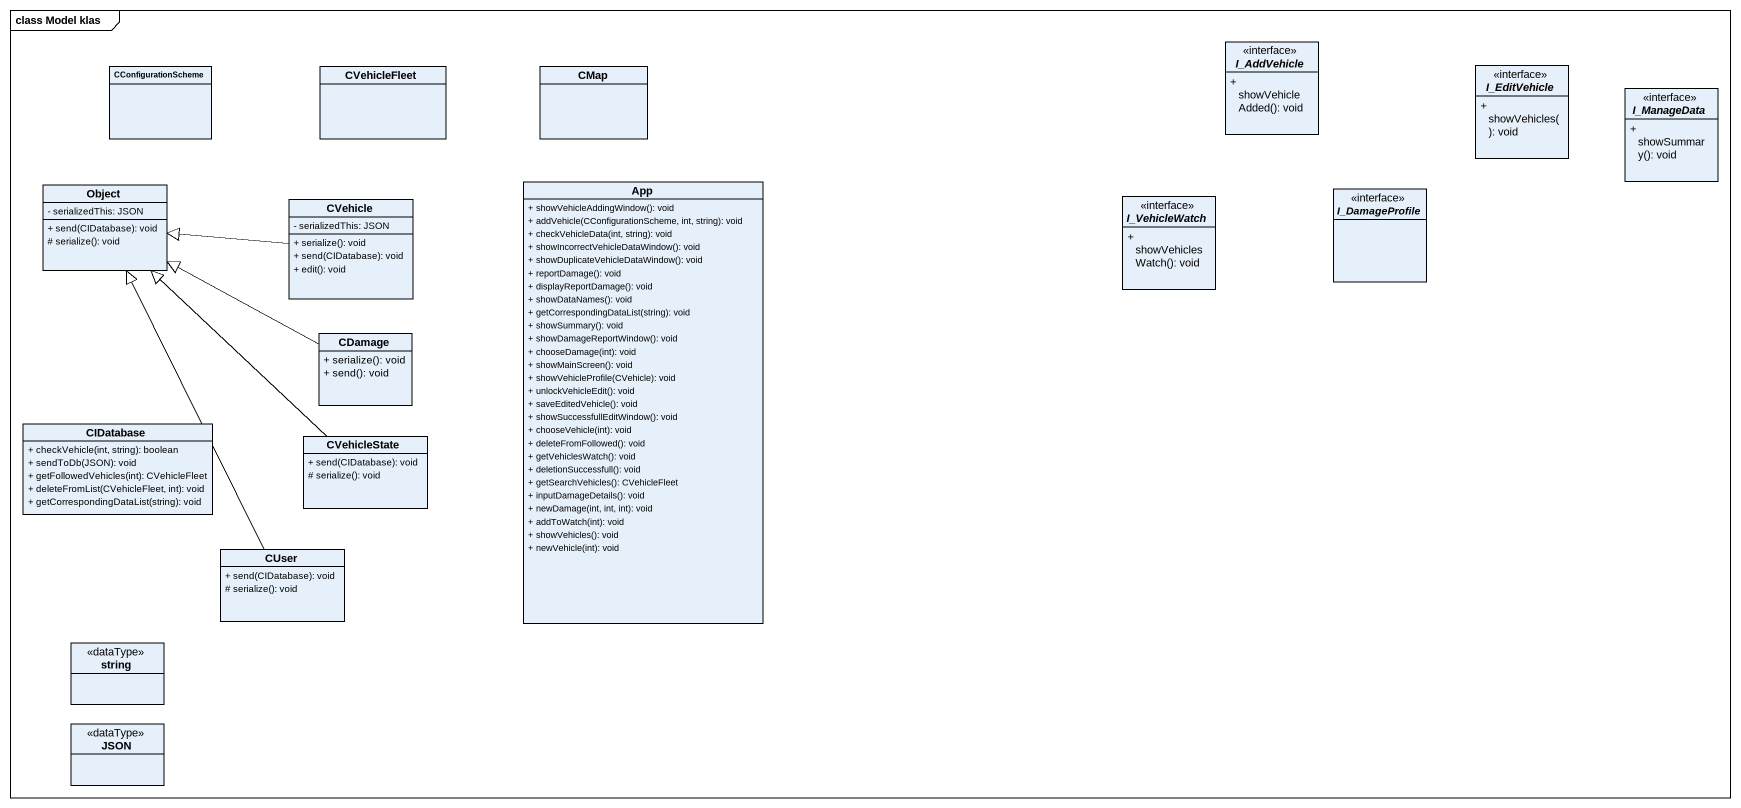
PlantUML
@startuml
mainframe class Model klas
hide circle
hide empty members
skinparam classAttributeIconSize 0
class CConfigurationScheme
class CVehicleFleet
class CMap
interface I_AddVehicle {
  + showVehicleAdded(): void
}
interface I_EditVehicle {
  + showVehicles(): void
}
interface I_ManageData {
  + showSummary(): void
}
class "Object" as Object_ {
  - serializedThis: JSON
  + send(CIDatabase): void
  # serialize(): void
}
class CVehicle {
  - serializedThis: JSON
  + serialize(): void
  + send(CIDatabase): void
  + edit(): void
}
class App {
  + showVehicleAddingWindow(): void
  + addVehicle(CConfigurationScheme, int, string): void
  + checkVehicleData(int, string): void
  + showIncorrectVehicleDataWindow(): void
  + showDuplicateVehicleDataWindow(): void
  + reportDamage(): void
  + displayReportDamage(): void
  + showDataNames(): void
  + getCorrespondingDataList(string): void
  + showSummary(): void
  + showDamageReportWindow(): void
  + chooseDamage(int): void
  + showMainScreen(): void
  + showVehicleProfile(CVehicle): void
  + unlockVehicleEdit(): void
  + saveEditedVehicle(): void
  + showSuccessfullEditWindow(): void
  + chooseVehicle(int): void
  + deleteFromFollowed(): void
  + getVehiclesWatch(): void
  + deletionSuccessfull(): void
  + getSearchVehicles(): CVehicleFleet
  + inputDamageDetails(): void
  + newDamage(int, int, int): void
  + addToWatch(int): void
  + showVehicles(): void
  + newVehicle(int): void
}
interface I_VehicleWatch {
  + showVehiclesWatch(): void
}
interface I_DamageProfile
class CDamage {
  + serialize(): void
  + send(): void
}
class CIDatabase {
  + checkVehicle(int, string): boolean
  + sendToDb(JSON): void
  + getFollowedVehicles(int): CVehicleFleet
  + deleteFromList(CVehicleFleet, int): void
  + getCorrespondingDataList(string): void
}
class CVehicleState {
  + send(CIDatabase): void
  # serialize(): void
}
class CUser {
  + send(CIDatabase): void
  # serialize(): void
}
class string <<dataType>>
class "JSON" as JSON_ <<dataType>>
CVehicle -left-|> Object_
CDamage -left-|> Object_
CVehicleState -up-|> Object_
CUser -up-|> Object_
@enduml
